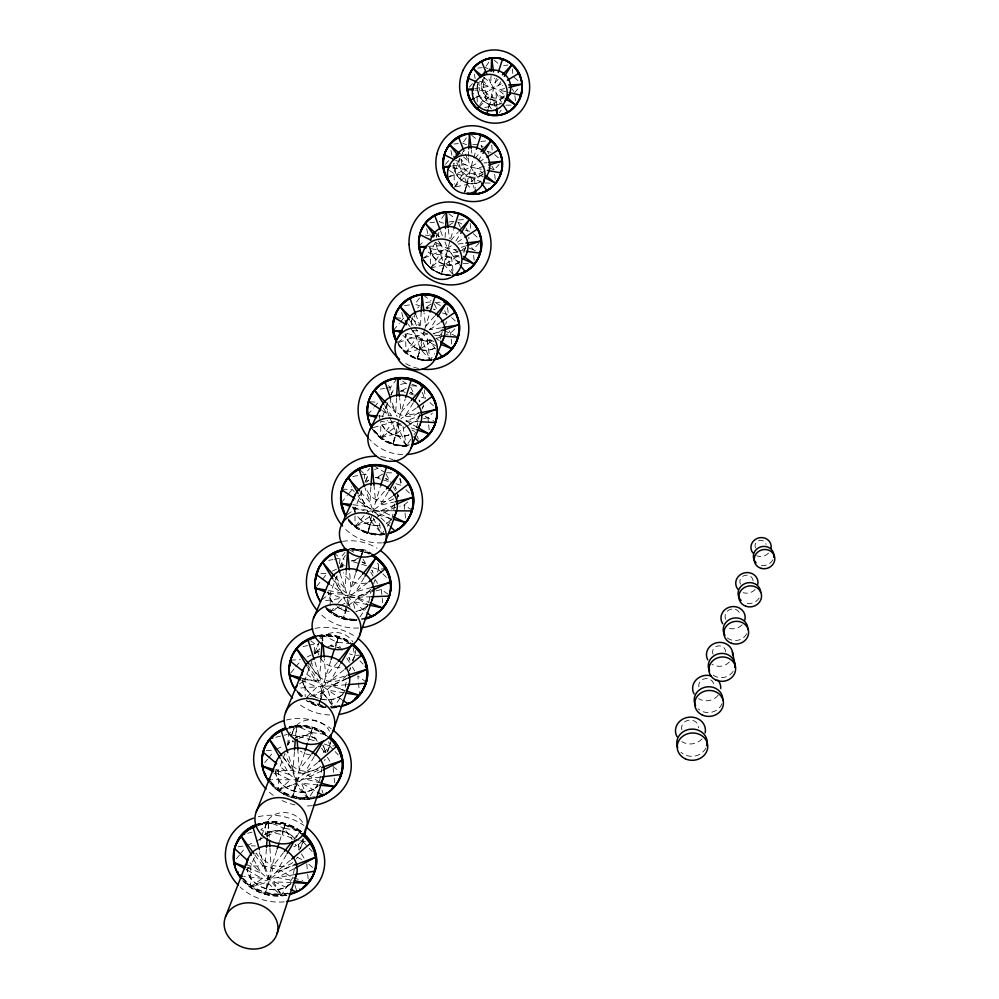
<?xml version="1.0" encoding="UTF-8"?>
<svg xmlns="http://www.w3.org/2000/svg" width="999" height="999" viewBox="0 0 999 999"><rect width="100%" height="100%" fill="white"/><g stroke="black" fill="none" stroke-linecap="round" stroke-linejoin="round"><path stroke-width="0.75" stroke-dasharray="5 3.75" d="M491.033 75.749L490.771 83.117L501.486 102.198M397.352 495.029L397.29 496.665A18.132 16.995 22.9 0 0 397.352 495.029L397.24 493.344M468.356 158.029C468.081 167.42 476.76 174.213 480.806 182.005M468.419 156.506L468.668 150.424M445.117 237.437L445.454 229.995M420.504 325.324L421.203 311.588M396.528 397.814L395.704 412.749L397.14 416.546M370.879 486.988L369.955 502.272L372.902 510.414L389.523 525.924M346.328 570.004L345.117 588.698L348.127 597.352L365.896 611.813M321.066 657.417L319.705 677.21L322.764 686.375L320.017 699.013M322.215 640.659L322.902 635.164L330.532 635.539L338.286 636.8L351.061 643.069M294.405 751.635L293.044 770.167L296.154 779.832L292.532 797.377L308.142 799.038L314.61 797.776M295.529 736.188L296.628 725.836L300.512 725.948L312.487 727.522L316.246 729.033L326.823 734.54L326.436 735.626L329.595 737.861M266.358 849.063L264.847 868.693L267.969 878.833L265.085 893.93L281.094 895.616L287.724 894.33M267.282 836.975L268.806 822.14C281.069 821.94 293.669 825.411 302.922 833.666M256.206 841.096L260.115 839.185L260.352 836.076M314.111 652.359L314.96 643.955L309.515 639.872M339.473 563.798L340.097 558.141L345.017 552.41M364.223 478.621L364.722 474.363L369.555 468.469M389.885 390.397L390.234 387.55L395.941 380.307M294.38 868.606L292.732 877.759L281.094 895.616L267.27 882.229L250.512 887.062L241.983 878.833M270.954 783.316L278.371 790.559L295.317 783.691L308.142 799.038L319.393 781.93L321.828 768.493M331.181 707.529L333.666 707.604L344.505 691.283L346.878 678.221L333.366 684.752L322.677 692.881L306.668 697.814M359.952 616.945L368.356 604.732L370.666 592.082L374.662 591.133M387.25 526.348L391.645 520.004L395.392 502.522M416.583 427.734L419.78 413.948M440.484 339.023L442.807 329.932M279.558 841.483L285.102 823.863L282.492 834.839L298.988 840.259M266.583 836.163L284.166 828.283L285.102 823.863M326.436 735.626C315.971 727.247 301.498 724.962 288.586 727.884L296.628 725.836L311.388 732.529L317.532 741.658L309.628 739.372L312.487 727.522L307.979 741.832M319.717 700.411L318.519 705.993L326.161 707.192M298.913 738.436L311.388 732.529L312.487 727.522M335.202 649.362L338.286 636.8L334.777 647.851M342.145 650.436L337.063 642.307L338.286 636.8M361.8 554.982L362.812 550.561L349.188 548.988M361.426 556.455L362.812 550.561L373.014 555.382M372.327 512.824L380.107 487.362M350.012 669.255L350.374 667.719A19.518 17.57 17.9 0 1 350.012 669.255L349.5 670.754L350.474 667.969M398.576 420.342L392.894 444.48L400.686 446.066L409.153 445.691A35.152 33.529 28.1 0 1 372.465 429.108M464.785 191.433L472.789 160.639M488.236 108.416L496.403 78.309M319.393 781.93L307.954 775.049L300.112 772.814L292.532 797.377L278.371 790.559L278.584 770.266L285.439 752.097M412.5 317.807L410.364 325.387M312.038 660.651L304.957 679.795L305.195 696.715M356.768 620.229L343.344 618.693L330.157 612.075L330.232 593.493L336.738 576.186M361.7 490.959L355.02 509.04L355.007 526.71C363.673 532.904 374.675 536.088 385.252 534.09M387.175 404.008L381.318 420.104M436.238 237.437L437.262 233.766M459.64 158.416L454.07 173.601L454.32 184.078M477.247 101.873L477.11 96.316L483.504 77.885M463.836 252.722L465.584 246.641A15.597 15.185 59 0 1 462.312 249.812M396.928 497.215L397.702 494.555L400.137 498.501M289.211 893.456L281.556 894.292L269.693 879.282L264.91 866.021L256.243 853.059L250.799 865.996L250.512 887.062L265.085 893.93L272.977 868.293L281.031 870.554L292.732 877.759L302.734 880.456M489.235 106.681L491.383 99.525L477.11 96.316L472.227 92.882M449.363 170.504L454.07 173.601L469.43 176.86L464.56 192.67M425.237 262.849L432.105 269.53L441.321 274.126L446.74 256.731L440.671 254.82L430.357 253.459L425.287 250.362M398.151 344.518L406.106 353.284L417.17 359.053L422.989 340.347L416.571 338.361L405.619 337.125L402.922 335.589M372.789 429.607L381.193 438.648L392.832 444.605L399.038 424.637L392.295 422.577L380.744 421.478L380.794 438.174C389.011 444.255 399.6 447.315 409.727 445.354M383.741 531.431L381.718 534.69L371.765 515.234L367.669 533.179L372.152 518.893M347.689 604.919L350.237 596.391L357.58 598.551L368.356 604.732M319.742 702.297L325.761 682.542L333.366 684.752L344.505 691.283M270.367 781.73C276.199 788.573 284.053 794.267 292.957 796.215L296.89 783.478L307.954 775.049L320.442 769.155M355.569 573.488L348.127 597.352L343.344 618.693L347.24 606.356L357.58 598.551L370.666 592.082M320.142 700.948L318.519 705.993L308.067 701.161L326.323 706.743M320.567 699.612L322.665 692.856L318.157 680.331L308.017 665.534M276.785 850.411L267.969 878.833L244.068 876.56M464.985 191.308L467.107 184.553L463.723 175.05L455.507 160.914M449.762 241.458L441.346 274.063L451.411 275.549M424.375 330.157L417.207 358.953L423.077 360.302L431.081 360.314M424.775 328.908L429.632 313.449M399.413 417.657L405.244 399.026M361.576 554.295L362.812 550.561M330.719 660.863L322.764 686.375L297.59 688.211M304.77 752.11L296.154 779.832L272.277 779.67M242.27 878.071C248.351 884.952 256.431 890.721 265.559 892.594L269.693 879.282L281.031 870.554L295.217 864.023M398.089 343.444C402.285 350.637 409.403 356.206 417.42 358.504L420.392 349.026L431.968 340.971M410.764 439.335L406.343 445.916L397.365 425.399L380.794 438.174L373.801 430.681L383.791 439.71L393.131 443.906L396.316 433.766L405.781 426.673M347.852 518.593C352.859 525.112 359.902 530.432 367.957 532.467L371.341 521.64L375.05 518.843M324.987 606.53L333.466 613.473L343.681 617.832L346.366 609.228M473.688 157.792L476.398 149.213M450.686 238.511L453.471 229.67M423.289 259.228C427.21 266.109 433.916 271.466 441.521 273.726L444.293 264.935L458.928 255.344M285.14 894.904L285.402 894.13M300.512 848.588L303.846 838.611M327.61 751.797L330.607 742.981M312.075 798.351L316.034 796.977M277.198 895.416L277.46 894.654L281.556 894.292M296.353 837.487L299.85 830.918L284.203 828.283L292.183 839.522M310.052 696.603L321.815 690.621L333.666 707.604L341.308 705.656M273.202 895.067L277.46 894.654M302.672 834.39L296.104 829.694L296.353 828.97M304.333 798.888L304.558 798.201L312.312 797.677M352.897 660.988L354.87 655.344M269.156 894.58L269.43 893.805L273.401 894.492M296.104 829.694L292.707 827.122M323.214 733.191L323.439 732.554M300.437 798.551L304.558 798.201M361.65 619.617L365.334 618.406M258.017 825.099C268.019 821.965 278.883 822.627 288.699 826.148L288.948 825.424M296.503 798.051L296.74 797.377L300.612 798.039M373.638 583.716L375.05 579.757M261.301 892.369L261.576 891.608M348.888 641.745L348.688 642.282C339.822 636.875 329.083 634.74 318.806 636.351L322.902 635.164L337.038 642.295L352.147 643.731M280.694 823.888L280.969 823.151M316.021 729.67L316.246 729.033M354.37 620.179L357.03 619.48M253.996 888.935L254.27 888.161M288.848 795.878L289.098 795.204M396.753 499.762L398.851 494.105M350.711 619.892L354.558 619.68M308.241 727.422L308.479 726.797M272.515 823.014L272.789 822.289M347.04 619.392L350.861 619.517M281.743 792.457L282.005 791.782M247.465 884.365L247.764 883.603M378.246 534.64L385.402 533.666M259.94 840.159L261.014 837.349M261.551 835.938L266.408 823.276M369.73 553.583L351.623 549.025M264.423 823.563L268.806 822.14L284.166 828.283M275.412 787.899L275.674 787.237M300.262 726.573L300.512 725.948M374.737 534.378L378.409 534.228M422.177 408.966L423.214 406.331M260.552 824.275L264.698 822.839M287.525 745.079L290.372 737.836M290.946 736.388L293.231 730.606M371.203 533.891L374.862 534.065M292.37 727.147L292.632 726.523M403.022 445.916L409.865 445.017M299.463 693.531L301.96 696.665L297.065 690.634M314.735 652.722L318.644 643.131A19.131 17.283 18.1 0 0 323.039 661.4A19.131 17.283 18.1 0 0 342.582 666.758M399.65 445.679L403.146 445.579M339.26 606.593L330.157 612.075L327.597 609.053M396.266 445.192L399.75 445.417M441.521 273.726L450.561 275.225L441.346 274.063L430.494 268.194L430.357 253.459L434.515 243.531L440.671 254.82L444.268 264.922L453.646 275.025M433.254 359.79C423.851 361.638 412.3 358.866 405.944 352.397L405.619 337.125L407.817 331.893M399.225 345.354L405.719 352.847L421.94 339.123L430.032 360.327L434.59 353.634M339.672 567.507L342.969 559.752M426.848 360.352L433.354 359.528M369.368 516.87L355.007 526.71L352.547 523.851M423.638 360.127L426.96 360.09M352.36 524.263L350.05 521.378M377.41 572.127L378.546 569.555L377.347 563.461M465.184 248.676L465.771 247.352A15.847 15.422 57.8 0 1 463.586 251.211M420.417 359.665L423.726 359.927M364.972 482.33L367.445 476.76M352.56 660.701L354.832 655.619L353.159 648.189M326.973 752.21L329.82 746.003L328.696 741.708M302.335 839.098L303.172 841.82L299.225 850.224L295.304 844.28M390.934 394.742L392.145 392.195M453.009 273.926L446.266 253.734L430.494 268.194L428.334 265.834M428.234 266.021L426.223 263.561M286.401 854.719L276.461 871.952L267.969 878.833L249.975 862.761M314.248 756.468L304.345 773.401L296.154 779.832L279.021 765.684M340.047 664.51L330.644 680.394L322.764 686.375L304.283 672.202M364.198 577.572L355.656 591.808L348.127 597.352L323.301 600.973M388.062 492.157L380.07 505.307L372.902 510.414L367.282 511.763L355.007 526.71M413.249 402.922L405.369 415.696L400.836 418.793M479.72 105.095L488.536 90.996L502.185 83.279M441.371 327.784L429.607 329.695L436.925 318.007M455.969 240.846L459.965 234.565M478.009 161.101L482.13 154.708M455.082 186.014L465.884 169.38L476.361 163.661M500.899 81.643L498.339 85.552L502.772 85.315M430.494 268.194L442.445 250.587L453.583 244.618M486.038 66.259L489.31 61.538M414.11 434.528L415.784 432.13M463.474 141.958L466.908 137.125M499.325 112.737L501.123 110.227M405.719 352.847L417.882 335.851L423.201 333.928L427.41 334.428M444.642 214.323L439.273 221.666L443.444 223.239M419.48 298.064L414.847 304.183L420.03 306.006M380.794 438.174L393.082 422.015L395.829 421.178M283.441 852.634L271.228 868.268L269.93 848.151M293.781 839.397L299.413 832.179M310.926 755.119L299.288 769.73L297.852 749.849M236.388 858.815L239.31 855.194M240.284 853.995L245.142 847.964M337.337 662.499L325.749 676.76L324.313 658.691M264.735 762.624L267.557 759.14M268.506 757.979L273.214 752.185M290.859 672.827L294.805 667.994M295.791 666.795L300.724 660.764M316.783 586.201L321.528 580.444M322.477 579.295L327.21 573.538L316.596 573.663M361.488 575.511L350.961 588.236L349.5 571.316M341.346 502.609L347.29 495.454M348.276 494.268L352.247 489.485L351.373 486.775M367.807 414.76L373.476 408.004M374.413 406.868L378.196 402.36L377.41 399.612M393.444 330.244L399.363 323.239M400.337 322.078L403.296 318.569L405.869 317.432M384.453 491.296L375.574 501.823L374.013 485.214M418.956 246.503L424.538 239.935M445.417 164.385L449.275 159.865M469.368 87.113L472.39 83.591M410.252 401.673L401.086 412.287L399.662 398.426M514.56 92.682L519.243 87.338M434.602 316.134L425.549 326.398L424.051 312.849M330.157 612.075L337.287 604.07M338.311 602.934L342.382 598.364L326.798 592.469M450.799 240.297L458.091 232.205M319.93 638.461L322.902 635.164M488.598 167.707L494.18 169.83L499.113 164.398M474.837 158.416L479.945 152.859M498.201 79.321L495.017 82.705L494.393 78.084M479.17 243.032L472.964 249.588L466.808 247.128M296.628 725.836L288.649 734.165L287.762 743.768L293.344 741.108M479.395 106.793L491.858 93.844L495.204 106.768M454.87 328.846L450.574 333.191L446.466 334.49M306.843 697.215L316.933 687.012L301.823 680.406M454.258 187.3L469.455 172.39L474.138 188.324M268.806 822.14L260.851 829.857L282.492 834.839M423.613 418.768L427.897 417.52L432.33 413.249M366.084 482.342L368.818 480.107A18.132 16.995 22.9 0 0 367.382 481.168M407.604 501.998L404.195 505.094L399.762 506.256M389.997 520.941A22.353 20.904 22.5 0 1 386.301 523.301L391.596 519.505M278.371 790.559L290.259 780.032L274.925 772.352M290.472 860.164L276.461 871.952L295.379 864.822M246.041 869.879L250.799 865.996L264.91 866.021L272.977 868.293M317.657 762.587L304.345 773.401L320.367 767.956M273.988 773.9L278.584 770.266L292.257 770.566L300.112 772.814M343.906 669.979L330.644 680.394L346.616 675.511M269.668 879.27L251.011 885.738M299.438 684.028L304.957 679.795L318.157 680.331L325.761 682.542M367.644 582.717L355.656 591.808L371.553 587.499M376.286 517.919L381.243 514.185L393.868 507.817L398.289 506.643M355.319 525.998L371.316 521.64L369.23 515.796M321.915 599.65L330.232 593.493L342.907 594.23L350.237 596.391M250.512 887.062L262.05 878.558L245.979 869.392M392.47 496.241L380.07 505.307L393.556 502.122M347.103 514.722L355.02 509.04C367.969 509.14 380.806 512.887 391.645 520.004M416.408 407.942L405.369 415.696L420.229 412.749M429.607 329.695L439.797 322.827M397.527 342.495L405.619 337.125M449.013 225.337L453.596 222.302M457.342 242.183L463.623 238.137M422.764 258.316L430.357 253.459M431.206 304.021L425.212 307.829L427.797 308.629M478.983 162.05L485.514 158.004M447.003 177.947L454.07 173.601M406.168 388.124L401.186 391.133L405.257 392.382M340.572 605.819L347.078 601.91L350.187 607.142M382.667 474.138L376.236 477.822L380.494 479.095M503.996 97.19L489.248 106.693L484.802 107.492M482.929 174.413L475.124 178.659L467.132 184.553L472.04 189.748M358.778 557.879L352.16 561.463L366.945 565.859L363.024 559.14M293.868 868.805L277.447 877.559L267.969 878.833L289.123 888.748M437.125 338.261L445.104 334.927M475.624 97.64L488.536 90.996L474.837 90.072M407.13 425.986L417.919 420.429M327.535 647.115L337.038 642.295M340.334 567.382L344.268 565.409M321.69 770.791L305.269 778.995L296.154 779.832L316.196 791.533M315.322 653.096L319.393 651.098M247.078 845.554L254.895 841.732M276.373 749.25L283.966 745.591M307.155 656.98L311.238 655.044M346.503 678.908L331.493 685.938L322.764 686.375L341.683 699.587M332.455 571.091L336.388 569.255M260.115 839.185L265.284 836.775M449.562 176.91L465.884 169.38L452.347 167.869M425.462 235.115L428.246 235.564L431.019 234.353M370.567 591.083L356.456 597.277L348.127 597.352L330.706 585.002M394.817 504.957L380.794 510.676L372.902 510.414L355.419 498.951M423.988 258.054L442.445 250.587L427.647 248.227M417.707 427.522L406.031 420.929L419.13 416.034M398.776 342.432L417.882 335.851L406.281 333.416M433.104 333.791L441.733 330.831M278.821 789.397L296.89 783.478L308.541 797.864M461.238 247.315L465.497 245.991M330.494 611.226L341.658 607.979M257.03 824.787L260.764 823.725M373.314 427.547L393.082 422.015L387.075 420.442M484.253 166.284L476.86 168.344L470.766 167.083L455.519 160.215M247.577 833.303L251.998 832.155M381.056 437.599L396.291 433.753L406.568 445.342M504.582 88.561L498.776 89.997L478.121 82.48M375.999 590.821L381.331 589.56L389.61 595.254M275.786 737.225L287.213 734.502M405.944 352.397L420.367 349.026L430.219 359.877M315.297 636.688L319.031 635.814M337.475 706.942L339.922 706.38M303.034 646.553L307.505 645.579M308.991 645.254L314.96 643.955L317.757 644.667M430.681 267.857L444.268 264.922M455.806 186.788L467.107 184.553M328.659 560.402L332.942 559.552M334.378 559.278L340.097 558.141L344.118 559.253M317.819 635.639C328.871 633.354 340.734 635.776 350.125 641.982M352.797 476.498L364.722 474.363L369.043 475.661M331.056 707.941L338.698 707.13M372.739 567.707L378.546 569.555L384.428 568.531M295.442 874.475L277.447 877.559L292.744 880.444M313.324 798.601C297.515 801.685 280.207 795.616 270.042 783.066A40.734 35.752 16.4 0 0 315.272 798.176M286.388 895.229C270.866 898.138 253.983 892.731 243.244 881.106M380.319 389.111L384.578 388.449M385.989 388.224L390.234 387.55L394.343 388.898M474.675 88.499L488.086 86.551L481.53 78.646M404.533 305.594L410.427 304.782M238.012 846.802L244.056 845.966M458.166 244.043L464.285 243.269M320.279 777.122L305.269 778.995L319.88 782.841M503.658 65.572L507.867 65.06M430.02 222.752L434.652 222.203M360.814 654.982L354.832 655.619L349.513 653.833M453.971 144.018L458.291 143.594M452.147 165.996L465.372 164.698L460.701 158.791M266.383 750.686L272.19 750.137M480.844 141.433L486.825 140.871M483.903 162.974L486.913 162.7M346.491 684.74L331.493 685.938L344.68 690.371M330.157 706.917L337.674 706.368M477.722 68.032L482.217 67.682M458.466 219.93L464.073 219.568M290.572 660.139L300.324 659.64M428.022 246.353L441.883 245.679L447.577 248.439L457.18 249.975M371.403 596.74L356.456 597.277L368.943 602.385M435.089 302.46L442.432 302.197M324.363 744.068L329.82 746.003L335.864 745.791M506.118 105.17L511.75 105.12M411.463 385.864L417.582 385.839M412.749 330.756L417.257 330.769L423.201 333.928L435.589 348.863M350.537 548.651L361.238 549.9L371.029 553.758M393.281 510.776L380.794 510.676L391.858 516.008M485.189 183.017L491.183 183.117M386.7 472.714L393.818 472.927M342.158 489.185L352.247 489.485L354.146 491.52M463.299 263.386L468.918 263.636M291.583 882.604L273.639 881.805L281.094 895.616M300.374 840.783L309.228 842.107M251.236 845.766L255.407 845.991M406.031 420.929L418.444 421.64M378.409 415.959L384.627 416.321M370.03 401.748L378.196 402.36M434.84 335.252L442.532 336.051M318.019 784.964L301.536 783.253L308.142 799.038M395.829 317.682L403.296 318.569L401.523 311.7M353.022 504.757L366.533 506.393L358.953 494.755M311.413 732.529L326.823 734.54M325.449 707.642L315.097 705.107L306.83 700.923M458.703 250.212L464.797 251.124M344.33 692.856L327.847 690.172L333.666 707.604M328.521 590.534L341.571 592.894L333.654 580.157M481.368 169.243L476.86 168.344L482.704 173.064M367.857 604.757L352.897 601.46L355.232 610.127M290.097 734.49L309.628 739.372M487.15 151.411L491.108 152.347M302.759 678.234L316.059 681.455L307.517 667.082M506.156 91.796L498.776 89.997L504.483 95.067M320.005 698.813C328.084 701.186 337.487 699.512 343.668 693.606A24.101 21.616 17.7 0 1 318.843 698.438A24.101 21.616 17.7 0 1 302.222 679.52C303.459 688.049 310.015 695.167 317.969 698.126M465.422 230.245L469.63 231.293M442.532 313.012L448.426 314.585M377.36 514.772L390.784 518.518M479.57 81.256L482.33 82.043M421.503 397.202L425.537 398.351L424.313 389.985M417.42 358.504L420.542 359.403M244.855 864.26L250.799 865.996M393.131 443.906L396.403 444.855M367.957 532.467L371.366 533.478M343.681 617.832L347.227 618.893M383.341 479.957L389.011 481.668M396.029 483.791L401.635 485.477L400.449 478.596M399.038 424.637L401.735 425.449M409.34 393.618L413.399 394.867M422.989 340.347L429.395 342.32L437.587 346.678M292.957 796.215L296.74 797.377M276.561 770.479L289.323 774.437L280.981 759.74M265.559 892.594L269.43 893.805M446.74 256.731L452.809 258.616L461.888 263.324M469.43 176.86L483.691 182.992M491.383 99.525L503.384 104.533M352.697 507.055L364.36 510.814M275.724 769.292L278.584 770.266M411.138 427.847L415.347 429.295M302.21 678.746L304.957 679.795M246.778 867.457L261.051 872.964L252.21 856.58M462.612 143.169L466.521 144.73M288.699 826.148L292.52 827.684M433.991 341.496L427.048 338.673L430.032 360.327M444.105 330.482L458.091 337.225M485.227 67.445L488.036 68.644M327.61 592.37L330.232 593.493M425.187 416.321L435.701 422.077M459.328 257.143L451.111 253.296L447.577 248.439L444.905 241.895M352.285 507.754L355.02 509.04M475.362 250.761L472.964 249.588L470.554 245.717M434.952 242.195L441.883 245.679L438.186 240.771M483.429 176.973L474.001 171.965L475.349 188.212M412.025 430.082L414.535 431.443M297.215 857.142L302.572 860.102M349.313 549.725L356.044 553.458M504.02 98.139L496.091 93.419L496.99 108.067M373.738 465.709L383.966 471.89M382.292 410.626L391.133 416.009M412.25 510.227L404.195 505.094L405.931 521.953M436.638 338.911L439.21 340.559M402.672 381.081L407.492 384.265M423.514 295.304L431.081 300.699M454.133 249.525L457.704 252.11M301.074 831.405C288.886 822.115 272.028 819.068 257.492 824.113A41.721 35.714 15.3 0 1 301.623 831.83M366.308 682.205L357.829 675.911L359.64 694.293M448.788 213.686L454.682 218.207M333.029 766.47L341.658 773.351M471.678 135.29L477.147 139.773M483.703 77.273L490.771 83.117L487.824 76.311M514.135 77.373L519.78 82.205M308.791 864.197L315.334 869.829M333.953 552.847L340.097 558.141M494.03 59.965L498.563 63.924M494.58 154.545L499.937 159.253M463.548 156.968L468.231 161.076L464.148 151.199M473.301 233.691L477.834 237.774M451.648 317.57L455.944 321.528M326.248 608.978C334.39 616.92 345.941 621.191 357.292 620.479A38.149 35.002 19.7 0 1 325.799 608.528M437.25 234.777L439.435 236.813M430.032 402.597L433.404 405.781M405.869 489.61L410.102 493.731M359.927 469.68L364.722 474.363M411.775 318.319L419.355 325.786M300.749 696.141L296.79 691.808A39.51 35.489 17.7 0 0 301.223 696.578M378.546 569.555L381.843 572.839M382.942 573.938L389.523 580.506M360.015 660.926L363.124 664.11M325.686 607.779L327.397 609.54M491.321 108.841C485.452 100.462 483.678 89.148 476.311 81.331M387.175 403.858L395.704 412.749L390.971 399.637M329.82 746.003L334.066 750.461M335.127 751.585L338.311 754.932M357.929 495.579L367.157 509.965L368.718 514.348M303.172 841.82L308.167 847.214M309.166 848.301L312.163 851.535M388.461 385.589L390.234 387.55M360.552 491.845L369.955 502.272L365.047 487.987M296.828 691.208L299.288 693.968M383.304 408.179L388.436 415.871M371.341 521.64L381.98 533.966M335.314 577.235L345.117 588.698L339.847 572.627M348.414 519.905L349.912 521.69M408.091 324.338L410.015 326.648M322.677 692.881L334.016 706.605M310.102 665.371L319.705 677.21L314.56 660.839M282.742 756.755L293.044 770.167L288.249 754.133M424.25 261.226L426.136 263.699M459.49 264.46L451.111 253.296L453.334 273.888M254.82 854.907L264.847 868.693L259.79 850.936M410.314 321.104L413.786 325.936M414.66 327.148L417.257 330.769M384.677 405.532L391.546 415.534M423.376 260.14L424.275 261.526M283.891 757.629L292.257 770.566L296.89 783.478M321.678 748.176L325 753.396M512.087 88.736L513.736 91.371M491.908 166.196L494.18 169.83M449.088 330.794L450.574 333.191L452.197 348.376M346.853 658.066L350.05 663.224M375.324 579.795L377.572 583.453M352.397 667.057L354.72 670.853M327.435 757.317L329.832 761.238M335.214 581.605L342.907 594.23L347.24 606.356M301.436 853.858L304.383 858.69M370.754 572.215L373.052 576.036M393.331 487.075L395.517 490.821M389.21 417.207L392.295 422.577L396.291 433.753M410.739 327.959L416.571 338.361L420.367 349.026M386.014 474.026L390.422 482.092M410.626 387.212L414.76 395.292M434.265 303.833L438.124 311.825M458.254 222.64L461.226 229.183M480.994 145.379L483.179 150.474M440.547 230.869L443.269 237.762M415.596 314.073L419.892 325.437M417.307 436.238L418.331 438.973M321.953 790.059L322.814 792.769M299.85 830.918L300.674 833.641M294.867 884.877L296.591 890.584M426.66 228.746L428.246 235.564M379.233 523.314L381.718 534.69M275.299 771.59C278.197 790.371 304.458 798.888 318.107 785.876A24.85 21.778 16.3 0 1 292.557 790.696A24.85 21.778 16.3 0 1 275.299 771.59L275.075 769.43M450.924 150.462L452.185 156.481M474.313 74.238L475.149 78.621M402.984 426.448L406.343 445.916M379.857 419.243L379.37 415.172M471.453 150.15L471.84 153.147M447.54 307.617L448.251 313.199M448.289 229.121L449.388 238.374M514.91 95.779L515.621 101.985M494.667 174.288L495.666 183.204M473.588 255.307L474.537 263.886M470.129 223.351L470.879 230.27M427.897 417.52L428.509 423.351M428.658 424.8L429.582 433.554M381.331 589.56L382.068 596.903M382.217 598.376L382.654 602.784M333.179 767.931L333.591 772.339M334.166 778.196L334.59 782.592M306.743 863.835L307.605 872.914M307.742 874.437L308.167 878.97M491.72 145.042L492.282 151.136M322.527 636.088L322.889 640.609M512.425 69.006L512.762 73.439M296.204 726.922L296.965 737.624M268.331 823.388L269.231 837.312M442.332 329.433A16.334 15.834 40.2 0 1 433.816 333.916M427.634 333.778A16.334 15.834 40.2 0 1 423.489 332.292M416.533 325.574A16.334 15.834 40.2 0 1 414.71 314.747M417.707 308.042A16.334 15.834 40.2 0 1 418.756 306.83M425.711 302.672A16.334 15.834 40.2 0 1 430.482 302.06M436.326 303.296A16.334 15.834 40.2 0 1 440.372 305.669M444.655 310.726A16.334 15.834 40.2 0 1 446.378 315.397M446.416 321.578A16.334 15.834 40.2 0 1 445.629 324.325M431.63 360.239A33.566 32.48 38.6 0 1 399.101 345.954M431.905 359.565A33.504 32.43 38.7 0 1 398.176 343.381M442.47 331.805A16.608 16.084 39.2 0 1 435.776 338.586M431.068 340.172A16.608 16.084 39.2 0 1 412.737 330.169M411.451 325.362A16.608 16.084 39.2 0 1 413.012 316.533M458.091 251.798A15.597 15.185 59 0 1 438.986 241.171M438.286 236.576A15.597 15.185 59 0 1 438.861 232.33M449.038 222.003A15.597 15.185 59 0 1 461.7 223.963M466.146 228.359A15.597 15.185 59 0 1 467.669 231.206M468.881 237.312A15.597 15.185 59 0 1 468.806 238.798M449.887 275.549A31.993 31.131 57.1 0 1 423.089 259.665M450.124 275.05A31.943 31.081 57.2 0 1 423.364 259.191M458.803 255.232A15.847 15.422 57.8 0 1 435.826 242.507M436.326 236.651A15.847 15.422 57.8 0 1 436.775 235.314M483.716 171.678A14.86 14.361 74.8 0 1 462.674 152.46M472.764 144.73A14.86 14.361 74.8 0 1 483.254 146.928M487.412 151.136A14.86 14.361 74.8 0 1 488.836 153.846M483.204 173.901A15.085 14.585 74.2 0 1 459.365 159.166M504.37 95.929A14.086 13.449 83.2 0 1 487.912 94.693A14.086 13.449 83.2 0 1 484.79 77.71M504.208 96.878A14.286 13.636 82.9 0 1 485.939 96.054A14.286 13.636 82.9 0 1 484.64 76.96M302.709 840.147A20.205 17.433 15.5 0 1 293.881 846.69M267.307 836.55A20.205 17.433 15.5 0 1 277.772 813.411A20.205 17.433 15.5 0 1 304.283 825.698M287.063 895.104A41.808 35.777 15.3 0 1 241.908 879.582M258.054 825.549A41.808 35.777 15.3 0 1 300.986 833.703M287.724 893.118A41.721 35.714 15.3 0 1 242.657 877.621M297.39 857.279A20.642 17.707 15.4 0 1 296.491 858.74M292.695 862.649A20.642 17.707 15.4 0 1 258.928 851.535M330.956 741.458A19.705 17.408 16.6 0 1 319.88 753.908M310.439 754.919A19.705 17.408 16.6 0 1 300.324 751.061M293.256 742.132A19.705 17.408 16.6 0 1 292.695 740.384M292.395 733.616A19.705 17.408 16.6 0 1 308.978 719.904A19.705 17.408 16.6 0 1 329.433 731.206M288.773 728.321A40.734 35.752 16.4 0 1 325.824 735.489M314.56 796.727A40.659 35.702 16.4 0 1 270.729 781.355M320.691 766.308A20.117 17.695 16.4 0 1 300 770.241A20.117 17.695 16.4 0 1 286.051 754.695M325.112 759.128A20.117 17.695 16.4 0 1 324.588 760.639M355.482 650.561A19.131 17.283 18.1 0 1 352.834 659.69M321.166 638.848A19.131 17.283 18.1 0 1 352.897 641.995M336.788 707.467A39.51 35.489 17.7 0 1 330.432 707.941M324.25 707.479A39.51 35.489 17.7 0 1 306.293 700.574M319.193 636.675A39.51 35.489 17.7 0 1 350.162 643.743M339.86 705.494A39.423 35.427 17.8 0 1 330.969 706.43M322.415 705.556A39.423 35.427 17.8 0 1 309.028 700.436M302.797 695.966A39.423 35.427 17.8 0 1 297.402 690.334M317.17 635.776A39.423 35.427 17.8 0 1 350.674 642.357M346.915 675.074A19.518 17.57 17.9 0 1 325.587 680.344A19.518 17.57 17.9 0 1 311.975 663.199M365.971 583.004A18.482 17.045 20.1 0 1 343.544 572.714M342.033 567.619A18.482 17.045 20.1 0 1 345.417 555.519M352.635 550.362A18.482 17.045 20.1 0 1 371.104 553.109M378.109 563.598A18.482 17.045 20.1 0 1 377.909 571.715M351.91 549.825A38.149 35.002 19.7 0 1 368.968 554.083M363.911 618.331A38.074 34.94 19.7 0 1 361.451 618.793M354.096 619.255A38.074 34.94 19.7 0 1 328.159 609.003M349.912 548.663A38.074 34.94 19.7 0 1 369.418 552.909M370.629 589.298A18.844 17.333 19.8 0 1 349.151 594.218A18.844 17.333 19.8 0 1 336.988 575.986M393.668 498.826A17.795 16.721 23.3 0 1 366.171 487.574M365.996 481.081A17.795 16.721 23.3 0 1 369.205 474.026M374.55 469.692A17.795 16.721 23.3 0 1 377.872 468.406M399.513 478.558A17.795 16.721 23.3 0 1 400.949 486.85M385.027 533.404A36.601 34.266 22.7 0 1 348.876 519.405M394.755 504.008A18.132 16.995 22.9 0 1 373.127 510.239A18.132 16.995 22.9 0 1 361.688 490.796M418.556 412.724A17.083 16.346 29.1 0 1 400.524 414.735A17.083 16.346 29.1 0 1 390.484 399.513M391.071 394.98A17.083 16.346 29.1 0 1 393.856 389.523M400.574 384.553A17.083 16.346 29.1 0 1 407.217 383.391M411.888 384.165A17.083 16.346 29.1 0 1 418.893 388.236M422.115 392.332A17.083 16.346 29.1 0 1 424.213 398.801M423.676 404.945A17.083 16.346 29.1 0 1 422.589 407.717M409.49 444.83A35.09 33.479 28.2 0 1 374.2 430.244M419.505 415.621A17.395 16.608 28.5 0 1 409.278 423.838M400.999 424.063A17.395 16.608 28.5 0 1 393.718 420.716M389.098 415.459A17.395 16.608 28.5 0 1 387.412 402.672M418.506 368.481A43.119 41.721 38.7 0 1 404.058 362.562M402.634 454.595A44.493 42.445 28.2 0 1 369.38 439.098M382.305 542.832A45.804 42.87 22.7 0 1 343.569 527.197M380.731 456.63A45.804 42.87 22.7 0 1 392.907 459.727M358.579 627.984A47.078 43.207 19.7 0 1 319.767 613.274M342.682 541.371A47.078 43.207 19.7 0 1 377.01 548.239M329.67 714.972A48.239 43.344 17.8 0 1 297.702 702.996M315.097 628.396A48.239 43.344 17.8 0 1 355.694 636.863M312.387 805.594A49.263 43.244 16.4 0 1 304.083 805.956M295.005 804.894A49.263 43.244 16.4 0 1 279.633 799.362M273.289 795.379A49.263 43.244 16.4 0 1 266.908 789.884M286.263 720.029A49.263 43.244 16.4 0 1 331.131 728.708M284.228 901.86A50.125 42.895 15.3 0 1 239.96 886.887M258.266 816.745A50.125 42.895 15.3 0 1 303.958 825.474M742.157 624.8A12.138 11.126 -10 0 1 728.009 627.959M725.774 619.293A7.692 7.055 -10.1 0 1 730.818 609.24A7.692 7.055 -10.1 0 1 740.371 615.484M746.69 633.666A12.35 11.289 -9.8 0 1 726.523 637.212M755.194 589.447A11.164 10.29 -12.3 0 1 743.106 592.707M740.446 584.14A6.681 6.156 -12.3 0 1 744.842 575.362A6.681 6.156 -12.3 0 1 753.096 580.806M759.128 598.064A11.351 10.427 -12 0 1 744.617 602.722M768.606 553.071A10.165 9.428 -14.9 0 1 756.767 555.781M755.531 547.964A5.632 5.22 -15 0 1 758.865 540.634A5.632 5.22 -15 0 1 766.108 544.368M772.901 559.727A10.327 9.553 -14.7 0 1 760.102 565.122M705.843 748.101A15.222 13.599 -4.5 0 1 680.993 752.284M701.997 738.923A14.985 13.424 -4.6 0 1 681.805 741.645M681.855 729.819A8.529 7.642 -4.6 0 1 689.148 720.129A8.529 7.642 -4.6 0 1 698.601 727.896M721.965 703.696A14.311 12.9 -6.2 0 1 698.126 708.778M718.156 695.204A14.086 12.725 -6.4 0 1 698.601 698.638M698.875 686.925A7.555 6.831 -6.4 0 1 705.631 678.571A7.555 6.831 -6.4 0 1 713.786 685.514M733.104 671.328A13.337 12.1 -7.8 0 1 712.861 674.899M729.42 661.987A13.124 11.938 -8 0 1 711.987 664.298M713.061 654.233A6.531 5.944 -8 0 1 717.919 645.928A6.531 5.944 -8 0 1 725.586 651.885M453.971 163.174C451.96 176.898 468.219 188.886 480.469 181.656A18.519 17.92 73.5 0 1 453.971 163.174M477.322 85.577C475.499 97.702 488.886 109.091 500.387 103.809A17.52 16.733 82.7 0 1 483.366 100.974A17.52 16.733 82.7 0 1 477.547 83.978L477.322 85.577M288.499 743.556L287.637 745.029A20.117 17.695 16.4 0 1 290.796 740.808L288.499 743.556M260.976 838.586L260.09 840.059A20.642 17.707 15.4 0 1 260.976 838.586M315.622 652.472L314.585 653.883A19.518 17.57 17.9 0 1 319.755 648.863L315.622 652.472M341.708 565.771L340.534 567.07A18.844 17.333 19.8 0 1 344.543 563.498L341.708 565.771M464.185 150.699L463.099 151.736A15.085 14.585 74.2 0 1 464.185 150.699M367.932 605.581L362.462 609.44L355.906 611.5A23.252 21.316 19.6 0 0 367.932 605.581M290.934 883.503C276.923 896.415 250.274 888.099 246.915 869.105A25.512 21.778 15.2 0 0 264.76 888.273A25.512 21.778 15.2 0 0 290.934 883.503M266.358 833.541L264.747 834.627A20.642 17.707 15.4 0 1 295.105 838.96C288.399 830.731 275.574 828.084 266.358 833.541M459.852 261.9C447.752 270.766 429.195 260.115 429.82 245.392A19.48 18.956 56.6 0 0 459.852 261.9M434.74 348.064C423.251 354.445 407.455 346.628 405.119 333.803A20.442 19.768 38.2 0 0 434.74 348.064M297.327 736.812L295.504 737.574A20.117 17.695 16.4 0 1 317.457 739.747C311.713 735.689 303.996 734.452 297.327 736.812M409.078 434.865C398.626 439.085 385.664 433.603 381.206 423.301A21.416 20.417 27.9 0 0 409.078 434.865M291.396 726.261L289.423 726.71A40.659 35.702 16.4 0 1 326.398 733.853C316.396 726.748 303.459 723.863 291.396 726.261M384.64 534.477C370.791 536.8 355.981 530.769 347.652 519.48A36.676 34.328 22.7 0 0 384.64 534.477M402.147 390.934L400.437 391.133A17.395 16.608 28.5 0 1 405.494 391.021L402.147 390.934M377.322 477.322L375.537 477.522A18.132 16.995 22.9 0 1 380.819 477.41L377.322 477.322M379.995 525.337C371.528 526.735 362.487 523.064 357.392 516.158A22.353 20.904 22.5 0 0 379.995 525.337M353.371 560.664L351.511 560.876A18.844 17.333 19.8 0 1 356.993 560.776L353.371 560.664M427.659 307.829L426.049 307.867A16.608 16.084 39.2 0 1 429.245 307.942L427.659 307.829M332.63 646.116L330.769 645.978A19.518 17.57 17.9 0 1 339.473 648.114L332.63 646.116M349.2 611.613L343.094 610.102L337.3 606.93A23.252 21.316 19.6 0 0 349.2 611.613M363.599 562.737L361.988 562.025A18.844 17.333 19.8 0 1 366.72 564.635L363.599 562.737M387.15 479.32L385.602 478.633A18.132 16.995 22.9 0 1 388.673 480.169L387.15 479.32M411.551 392.869L410.077 392.195A17.395 16.608 28.5 0 1 414.41 394.68L411.551 392.869M435.002 309.727L433.603 309.078A16.608 16.084 39.2 0 1 435.002 309.727M332.342 602.097L329.932 598.151L328.009 591.783A23.252 21.316 19.6 0 0 332.342 602.097M323.888 747.152L322.927 745.454A20.117 17.695 16.4 0 1 325.562 752.484L323.888 747.152M372.664 571.84L371.778 570.192A18.844 17.333 19.8 0 1 373.364 573.563L372.664 571.84M395.816 488.236L394.98 486.613A18.132 16.995 22.9 0 1 396.478 489.922L395.816 488.236M419.817 401.573L419.018 399.987A17.395 16.608 28.5 0 1 419.817 401.573M349.638 659.115L348.913 657.379A19.518 17.57 17.9 0 1 350.174 660.888L349.638 659.115M355.095 512.3L353.284 506.056A22.353 20.904 22.5 0 0 355.095 512.3M298.664 845.828L298.077 844.043A20.642 17.707 15.4 0 1 299.2 849.387L298.664 845.828"/><path stroke-width="1.5" d="M341.221 501.535L340.971 496.016L341.758 506.518L345.654 516.233L341.546 503.783M321.778 776.935L341.308 774.487C345.404 761.313 339.747 746.69 329.595 737.861L329.807 737.225C352.235 753.758 343.619 792.881 315.871 797.489M296.091 690.272C285.864 677.197 287.063 656.768 299.425 645.454C299.825 641.683 329.957 630.481 308.029 639.984C300.449 643.381 294.48 649.974 291.346 657.604M368.181 417.033C360.402 386.638 401.486 365.397 423.701 385.814C435.252 395.042 440.422 411.788 434.478 425.586C431.98 431.705 427.584 436.913 422.053 440.509C420.03 442.957 408.329 445.579 416.158 443.531M341.308 705.656C368.931 702.222 376.935 659.178 351.81 644.667L338.299 661.313M320.729 600.536L320.367 601.373C306.343 580.731 322.028 550.449 346.715 549.188M295.442 874.475L314.935 871.14C319.53 857.654 313.636 842.469 302.922 833.666L302.672 834.39C325.574 850.624 317.207 889.934 289.023 894.043M371.403 596.74L389.335 596.091C392.894 584.59 389.173 571.865 381.381 562.961C356.443 541.308 388.536 566.033 387.537 571.628C397.54 589.735 384.44 615.459 365.334 618.406M370.404 424.825L371.903 427.947C366.383 418.156 365.597 405.681 370.979 395.666M347.989 684.627L365.996 683.179C370.879 668.693 363.886 652.722 352.147 643.731M421.241 255.756L418.706 243.456L419.88 234.203L418.681 240.497L418.768 246.803L422.127 257.68A31.993 31.131 57.1 0 1 439.061 213.761A31.993 31.131 57.1 0 1 480.482 237.512A31.993 31.131 57.1 0 1 452.947 275.474M388.673 533.266C415.634 527.684 421.815 488.586 399.25 473.751C379.495 455.744 341.658 468.269 340.821 496.316M433.803 359.865A33.566 32.48 38.6 0 0 457.517 318.331A33.566 32.48 38.6 0 0 413.074 296.965A33.566 32.48 38.6 0 0 396.715 342.033C380.681 315.06 414.735 281.681 441.296 298.476C467.807 310.402 463.673 354.682 434.29 359.54M452.122 185.252C419.73 150.25 479.845 108.092 499.925 152.497C507.804 169.93 495.292 192.782 475.849 194.131C474.038 194.842 462.774 192.832 470.192 193.918C474.001 194.243 477.872 193.893 481.555 192.844C488.911 190.672 495.442 184.94 498.763 178.471M419.992 421.728L435.514 422.627C447.564 384.59 388.948 359.84 370.854 395.904M394.842 510.789L412.013 510.926C424.862 471.291 362.824 445.979 344.38 483.404M456.93 340.559C472.19 305.232 418.706 276.011 398.064 309.103M517.507 102.934C505.069 125.137 467.957 114.71 467.345 89.448C462.912 65.747 494.343 47.44 512.075 64.56C531.73 79.833 520.417 116.408 494.78 115.484C469.33 116.159 457.367 79.932 476.96 64.411M452.21 185.115C441.246 174.7 440.259 156.181 449.65 144.443M491.183 71.341L491.658 58.079C513.461 55.145 529.47 82.168 518.931 100.474M453.484 275.362C477.909 274.076 490.084 241.708 474.001 223.888C459.702 204.233 425.112 210.452 419.68 234.503L430.781 240.097M468.731 148.901L469.493 133.491M479.058 256.256C494.18 222.477 443.194 193.531 423.464 226.024M500.037 175.687C513.536 145.979 470.267 116.846 449.5 144.618L457.904 155.257M445.517 228.509L446.441 211.875M421.203 311.588L422.252 294.405M396.615 396.316L397.839 377.884L400.249 379.483M370.979 485.452L372.465 464.935M346.328 570.004L347.627 549.762C335.801 550.299 324.413 557.367 318.843 567.857M321.066 657.417L322.115 642.182M294.518 750.087L295.304 739.272M266.471 847.552L267.17 838.486M241.184 877.909C226.286 861.076 234.528 832.005 255.869 825.186M269.33 781.455C254.645 764.21 263.449 734.927 285.14 728.483L284.877 729.108C275.774 732.517 267.832 739.36 264.211 748.513M234.266 860.127L234.153 850.898L233.853 851.635M289.498 666.096L291.583 657.055M315.522 579.495L318.993 567.507M396.578 311.676L393.094 324.101M484.115 74.987L484.552 71.965M483.691 182.992L484.478 178.709M234.428 849.662L235.989 844.155M264.485 747.864L262.375 755.244M342.957 486.525L341.183 492.994M487.887 109.878L486.9 114.111M277.247 848.925L279.096 842.969M312.312 877.197L315.334 869.829M313.836 874.137L314.073 873.376M315.821 867.457L316.046 866.707M356.031 572.015L361.114 555.781M331.168 659.415L334.328 649.3M305.232 750.636L307.517 743.293M316.233 860.426L316.471 859.677M310.377 880.269L311.863 877.572M430.082 312.013L435.239 295.804M405.706 397.552L411.488 379.345M380.557 485.914L386.725 466.458M340.209 777.522L341.658 773.351M342.182 770.853L342.382 770.204M295.229 868.081L315.759 857.142L316.171 855.856L314.173 853.695M293.082 882.666L308.042 883.316L308.454 882.005M498.264 72.44L502.522 59.153M476.398 149.213L481.031 134.74M453.933 228.197L458.728 213.199M342.645 763.823L342.844 763.174M336.788 783.653L338.698 780.594M315.072 853.333L315.297 852.584M305.569 885.589L305.806 884.814L302.747 887.774M323.052 770.104L342.207 760.514L342.57 759.39M319.518 785.127L334.503 786.688L337 782.991M299.6 889.897L299.85 889.122M332.068 788.985L334.865 785.526M364.91 686.226L366.308 682.205M312.337 846.453L312.575 845.703M361.551 692.319L365.085 685.651M341.546 756.743L341.758 756.093M296.591 890.584L296.166 891.907L290.534 889.385M345.829 693.094L359.315 695.292L361.738 691.745M356.93 697.614L359.64 694.293M326.211 793.306L326.436 792.632M310.751 842.169L310.339 843.456L291.646 859.177M347.864 678.271L366.958 669.318L367.27 668.343L365.197 666.221M386.8 602.16L389.61 595.254M338.936 749.887L339.148 749.238M292.707 893.044L292.957 892.269M277.185 933.341A27.173 22.827 14.9 0 0 243.494 903.246A27.173 22.827 14.9 0 0 232.455 941.208A27.173 22.827 14.9 0 0 277.185 933.341L296.453 874.699M384.99 605.144L386.925 601.785M308.154 840.059L308.404 839.322M323.239 794.13L322.864 795.291L317.532 792.282M354.22 699.824L357.118 697.027M369.355 605.082L382.817 608.054L385.139 604.645M337.375 745.741L318.856 761.6M380.494 610.377L376.086 613.486M319.468 796.465L319.692 795.791M371.978 590.471L390.609 581.605M306.481 828.059A26.424 22.827 15.9 0 0 273.913 798.076A26.424 22.827 15.9 0 0 262.887 836.051A26.424 22.827 15.9 0 0 306.481 828.059L323.539 777.06M334.902 743.506L335.115 742.869M410.951 513.923L412.25 510.227M348.301 702.859L347.964 703.858L342.932 700.436M407.779 519.83L411.089 513.523M362.312 654.82L345.105 669.03M393.756 519.343L405.681 522.664L407.917 519.43M374.962 614.622L373.114 615.159M403.421 524.975L405.931 521.953M333.341 730.594A25.574 22.677 17.1 0 0 304.882 698.663A25.574 22.677 17.1 0 0 290.185 735.114A25.574 22.677 17.1 0 0 333.341 730.594L349.001 684.852M396.228 504.383L413.286 496.828M368.594 617.744L372.103 615.659L371.803 616.52L367.083 612.762M385.901 568.269L368.843 581.805M400.886 527.147L403.571 524.562M433.091 428.521L434.59 425.274M398.089 529.158L400.999 526.835M359.428 635.951A24.625 22.365 18.9 0 0 332.217 604.545A24.625 22.365 18.9 0 0 317.819 640.509A24.625 22.365 18.9 0 0 359.428 635.951L372.515 598.751M431.393 431.368L433.179 428.271M416.758 429.77L429.383 434.115L431.506 431.044M427.197 436.413L429.582 433.554M391.945 532.23L389.885 532.579M420.579 415.497L436.763 408.978M424.75 438.549L427.322 436.076M408.828 483.778L393.706 495.329M422.053 440.509L424.837 438.299M384.79 543.681A23.626 21.916 21.6 0 0 358.878 512.962A23.626 21.916 21.6 0 0 344.855 548.239A23.626 21.916 21.6 0 0 384.79 543.681L396.029 512.799M364.985 576.273L376.148 557.367M455.594 343.406L457.018 340.309M458.091 337.225L442.532 336.051M453.958 346.178L455.669 343.219M440.934 344.318L452.035 348.826L454.058 345.916M432.567 396.228L417.644 407.08M449.937 351.074L452.197 348.376M443.181 330.344L459.165 324.5M411.064 448.176L420.404 423.713M447.589 353.159L450.037 350.811M388.861 490.846L399.513 473.101L396.665 473.014M445.017 355.07L447.664 352.959M225.487 916.845L247.952 859.04M445.117 354.807L442.245 356.78L437.487 351.124M240.085 874.749L239.573 876.061L242.57 876.385M237.725 872.552L238.024 871.79M253.546 825.998L253.047 827.259L259.365 849.45M439.385 358.004L442.42 356.331M256.281 811.7L276.373 761.538M234.89 865.746L235.19 864.997M235.689 844.904L241.159 836.101L250.075 828.046M477.784 259.016L479.133 256.069M480.157 253.109L466.321 251.361M244.643 868.631L233.928 862.512L234.453 861.225M268.244 778.446L267.794 779.582L270.791 779.645M476.223 261.688L477.847 258.878M463.436 259.078L474.4 264.223L476.298 261.501M436.376 359.016L439.485 357.754M455.232 312.138L441.071 321.978M251.473 855.206L241.159 836.101L241.671 834.839L244.618 834.065M436.026 356.98L443.718 338.062M265.996 776.123L264.498 772.702M243.806 833.216L244.106 832.479M233.579 858.69L233.878 857.941M234.99 847.214L234.465 848.488L247.752 860.726M414.036 401.648L423.701 385.814L420.641 385.826M472.402 266.421L474.537 263.886M239.048 838.661L239.348 837.924M281.718 729.732L281.281 730.818L287.812 752.684M466.92 245.554L481.243 240.846M278.072 732.379L278.334 731.743M263.286 769.342L263.549 768.681M470.154 268.444L472.477 266.221M273.526 771.665L262.375 766.071L262.849 764.947M294.618 688.386L297.24 685.714M285.514 712.549L303.346 669.542M262.05 762.287L262.325 761.638M272.215 736.825L272.477 736.188M467.707 270.279L470.217 268.294M263.474 750.948L262.999 752.06L276.735 763.736M267.532 742.282L267.807 741.633M280.22 758.403L269.618 739.672L270.08 738.573L272.939 737.899M308.416 639.06L308.029 639.984L314.098 659.34M462.362 273.139L465.222 271.578L460.414 265.709M313.461 618.269L329.146 581.942M300.449 679.807L289.46 674.999L289.872 674.025M306.743 665.784L296.653 648.801L297.065 647.851M459.503 274.126L462.437 272.939M290.572 660.139L290.16 661.101L303.109 671.278M437.737 316.708L446.84 302.048L443.906 302.148M423.576 225.861L420.691 231.518M333.953 552.847L339.847 572.627M477.572 228.921L464.885 237.325M325.387 591.932L315.459 588.174L315.834 587.35L316.258 589.747M456.543 274.862L459.565 273.976M341.633 524.587L355.232 494.617M501.011 172.877L487.387 170.417M484.777 177.697L495.666 183.204M332.867 578.883L322.577 562.337L322.939 561.538M316.596 573.663L316.221 574.475L329.508 584.115M358.978 468.756L364.56 486.55M349.775 506.118L341.021 503.296L341.346 502.609M488.686 165.047L502.085 161.126M358.117 493.469L348.326 477.285M486.875 190.572L481.655 183.267M342.158 489.185L341.833 489.86L354.183 498.126M369.967 429.632L381.431 406.031M460.764 233.304L469.68 219.206M368.206 418.481L368.981 420.329M376.548 417.682L367.807 414.76M384.902 381.643L390.434 398.176M383.816 404.27L374.65 389.997M368.668 401.648L381.031 409.865M474.987 191.234L475.961 193.893M498.688 149.738L486.825 157.205M395.891 339.922L394.255 334.578M397.09 339.073L406.705 320.966M393.831 333.766L393.444 330.244L400.474 332.192M409.915 298.064L415.596 314.073M505.332 98.926L515.971 105.082M394.343 317.507L406.368 324.725M521.003 95.28L509.115 92.52M409.44 319.892L400.099 306.206M287.175 853.396L294.83 840.134M315.01 755.169L323.389 740.846M340.834 663.186L351.81 644.667M482.954 153.434L491.296 140.459M507.729 112.088L503.021 104.708M508.928 87.487L522.052 84.141M479.395 106.793L477.322 108.953L478.921 106.381M426.173 247.989L418.956 246.503M440.272 213.262L440.347 213.137A31.943 31.081 57.2 0 1 480.432 236.076A31.943 31.081 57.2 0 1 456.268 274.588M434.727 215.434L439.997 229.495M504.308 76.411L512.075 64.56M495.954 109.653L497.539 115.26M434.478 235.864L425.399 223.289M518.918 73.339L507.317 80.257M449.338 167.52L443.481 166.646M284.39 851.435L291.908 841.807M311.888 753.895L321.591 741.72M444.405 154.882L454.108 159.565M458.466 136.913L463.561 149.788M362.45 574.35L375.861 558.154M386.426 488.961L399.25 473.751M411.263 400.487L423.489 386.326M309.178 881.168L310.614 879.495M435.601 314.985L446.665 302.435M459.128 231.044L469.542 219.48M480.969 151.748L491.196 140.634M470.566 100.162L474.325 98.302M502.447 74.8L512 64.648M473.314 89.972L467.345 89.448M468.269 78.297L476.685 81.906M476.91 64.448L483.828 60.102L489.06 58.417M480.594 77.522L473.214 68.394M481.468 61.239L486.65 73.589M422.177 440.184L419.143 442.282L414.011 436.875M398.226 528.746L395.042 530.993L390.621 526.948M256.743 825.511L249.787 828.77M432.405 233.741L435.177 232.53M456.081 154.795L458.678 153.684M507.779 95.317L510.489 94.256M295.379 864.822L315.759 857.142M321.815 767.457L342.207 760.514M366.483 618.019L368.768 617.245M348.077 675.074L366.958 669.318M371.553 587.499L390.347 582.417M395.055 501.76L413.049 497.514M434.39 359.29L436.463 358.816M420.229 412.749L436.575 409.515M442.844 327.547L459.016 324.912M488.998 58.466L491.658 58.079L493.543 71.928M467.22 89.573L473.189 88.711M465.821 243.069L481.118 241.146M443.331 166.845L450.674 166.134M488.424 162.562L501.985 161.338M508.678 84.99L521.977 84.253M418.768 246.803L426.473 246.428M393.219 330.669L402.235 330.706M367.532 415.309L376.86 415.859M341.021 503.296L351.523 504.57M315.459 588.174L325.612 590.009M294.268 880.731L308.042 883.316M430.906 236.189L433.578 236.813M289.46 674.999L301.273 677.871M453.671 156.868L456.655 157.642M321.341 783.228L334.503 786.688M262.375 766.071L273.726 769.592M346.141 690.858L359.315 695.292M233.928 862.512L245.342 866.907M370.329 602.946L382.817 608.054M489.435 69.243L492.245 70.442M393.244 516.67L405.681 522.664M417.707 427.522L429.383 434.115M440.484 341.383L452.035 348.826M463.673 256.443L474.4 264.223M486.213 175.886L495.566 183.429M473.101 68.481L482.517 76.286M449.5 144.618L460.039 153.883M506.768 97.09L515.896 105.207M425.212 223.576L436.151 233.754M399.875 306.593L410.701 317.257M374.388 390.522L386.113 402.747M348.014 477.947L359.503 490.696M322.577 562.337L334.34 576.086M405.219 320.879L407.13 323.189M296.653 648.801L309.141 664.185M269.618 739.672L281.805 755.531M241.159 836.101L253.908 853.646M732.429 651.823L735.501 667.195M469.355 133.666L471.266 148.651M446.84 302.048L447.19 304.832M446.266 212.15L448.101 227.572M422.053 294.792L423.888 311.351M397.602 378.396L399.5 396.878M372.177 465.584L374.013 485.214M347.627 549.762L349.363 569.767M475.474 189.698L475.849 194.131M323.239 645.129L324.2 657.18M297.078 739.148L297.852 749.849M269.43 840.409L269.83 846.603M496.99 108.067L497.44 115.397M405.407 324.363A20.442 19.768 38.2 0 1 433.841 312.637A20.442 19.768 38.2 0 1 440.909 342.957M393.356 323.276A33.504 32.43 38.7 0 1 423.676 294.205A33.504 32.43 38.7 0 1 458.454 320.13A33.504 32.43 38.7 0 1 439.398 357.605M396.066 339.323A33.504 32.43 38.7 0 1 393.456 329.633M430.532 240.085A19.48 18.956 56.6 0 1 458.354 229.208A19.48 18.956 56.6 0 1 462.799 259.403M420.979 254.27A31.943 31.081 57.2 0 1 440.372 213.012M455.094 158.304A18.519 17.92 73.5 0 1 481.481 149.875A18.519 17.92 73.5 0 1 484.827 178.297M452.36 185.652A30.445 29.433 73.8 0 1 459.003 136.751A30.445 29.433 73.8 0 1 501.823 160.14A30.445 29.433 73.8 0 1 466.97 193.631M448.663 180.569A30.395 29.383 73.9 0 1 462.887 134.902A30.395 29.383 73.9 0 1 502.185 161.9A30.395 29.383 73.9 0 1 467.157 193.282M480.769 76.636A17.52 16.733 82.7 0 1 505.594 75.075A17.52 16.733 82.7 0 1 504.795 101.061M491.82 115.147A28.771 27.473 82.8 0 1 471.478 70.929A28.771 27.473 82.8 0 1 518.181 71.916A28.771 27.473 82.8 0 1 497.115 115.26M305.219 829.207A20.205 17.433 15.5 0 1 304.795 835.763M246.678 864.834A25.512 21.778 15.2 0 1 277.872 846.727A25.512 21.778 15.2 0 1 294.93 878.383M302.048 834.565A41.808 35.777 15.3 0 1 289.71 894.48M241.059 878.521A41.808 35.777 15.3 0 1 256.755 825.986M303.733 833.591A41.721 35.714 15.3 0 1 308.928 881.23M234.091 856.78A41.721 35.714 15.3 0 1 256.206 824.587M330.719 734.69A19.705 17.408 16.6 0 1 331.168 739.847M275.324 765.309A24.85 21.778 16.3 0 1 307.854 749.912A24.85 21.778 16.3 0 1 320.954 782.542M328.996 737.974A40.734 35.752 16.4 0 1 316.558 797.839M269.231 782.017A40.734 35.752 16.4 0 1 287.462 728.671M329.558 736.338A40.659 35.702 16.4 0 1 339.273 779.07M262.625 755.993A40.659 35.702 16.4 0 1 285.564 727.884M353.796 643.656A19.131 17.283 18.1 0 1 355.032 647.102M302.06 675.299A24.101 21.616 17.7 0 1 332.892 657.567A24.101 21.616 17.7 0 1 346.453 690.284M351.223 644.492A39.51 35.489 17.7 0 1 366.77 679.745A39.51 35.489 17.7 0 1 340.597 706.705M294.543 688.623A39.51 35.489 17.7 0 1 315.322 637.462M352.772 643.88A39.423 35.427 17.8 0 1 354.82 698.626M289.623 666.296A39.423 35.427 17.8 0 1 315.909 636.088M373.851 555.581A18.482 17.045 20.1 0 1 375.037 557.03M328.546 583.766A23.252 21.316 19.6 0 1 358.703 570.429A23.252 21.316 19.6 0 1 371.69 600.549M372.19 555.856A38.149 35.002 19.7 0 1 390.359 590.958A38.149 35.002 19.7 0 1 364.672 619.318M320.292 601.573A38.149 35.002 19.7 0 1 348.176 549.887M372.627 554.682A38.074 34.94 19.7 0 1 381.955 608.316M367.532 617.332A38.074 34.94 19.7 0 1 365.122 618.031M315.622 579.757A38.074 34.94 19.7 0 1 344.917 549.15M353.434 500.024A22.353 20.904 22.5 0 1 382.979 485.077A22.353 20.904 22.5 0 1 394.218 516.296M345.604 516.408A36.676 34.328 22.7 0 1 360.851 468.481A36.676 34.328 22.7 0 1 410.589 488.723A36.676 34.328 22.7 0 1 388.174 533.728M341.571 492.02A36.601 34.266 22.7 0 1 394.355 469.468A36.601 34.266 22.7 0 1 402.285 525.499M342.982 508.766A36.601 34.266 22.7 0 1 341.983 505.344M341.096 498.513A36.601 34.266 22.7 0 1 341.109 496.303M379.682 411.313A21.416 20.417 27.9 0 1 408.054 396.64A21.416 20.417 27.9 0 1 418.643 427.122M371.853 428.084A35.152 33.529 28.1 0 1 386.75 381.231A35.152 33.529 28.1 0 1 434.278 400.911A35.152 33.529 28.1 0 1 412.55 444.942M368.169 416.346A35.09 33.479 28.2 0 1 392.257 378.708A35.09 33.479 28.2 0 1 434.265 399.388A35.09 33.479 28.2 0 1 419.393 441.57M372.252 427.26A35.09 33.479 28.2 0 1 370.629 424.088M399.513 359.253A43.119 41.721 38.7 0 1 403.371 290.784A43.119 41.721 38.7 0 1 467.569 318.519A43.119 41.721 38.7 0 1 422.39 369.131M368.394 437.949A44.493 42.445 28.2 0 1 381.006 373.289A44.493 42.445 28.2 0 1 444.168 400.462A44.493 42.445 28.2 0 1 406.905 454.508M394.23 460.277A45.804 42.87 22.7 0 1 422.202 506.793A45.804 42.87 22.7 0 1 383.791 542.719M342.545 526.048A45.804 42.87 22.7 0 1 335.814 479.92A45.804 42.87 22.7 0 1 376.348 456.306M380.856 550.836A47.078 43.207 19.7 0 1 398.651 595.841A47.078 43.207 19.7 0 1 363.137 627.484M317.12 610.401A47.078 43.207 19.7 0 1 341.508 541.583M357.63 638.261A48.239 43.344 17.8 0 1 375.037 683.279A48.239 43.344 17.8 0 1 338.961 714.435M292.52 698.089A48.239 43.344 17.8 0 1 312.762 628.945M333.092 730.182A49.263 43.244 16.4 0 1 350.05 774.949A49.263 43.244 16.4 0 1 313.574 805.431M266.071 789.01A49.263 43.244 16.4 0 1 283.891 720.691M305.956 826.935A50.125 42.895 15.3 0 1 323.514 871.415A50.125 42.895 15.3 0 1 286.626 901.585M238.224 885.176A50.125 42.895 15.3 0 1 253.509 818.156M722.739 623.801A12.138 11.126 -10 0 1 731.28 606.718A12.138 11.126 -10 0 1 744.779 620.179M724.999 635.414A12.35 11.289 -9.8 0 1 732.567 618.319A12.35 11.289 -9.8 0 1 747.801 629.62M737.999 589.398A11.164 10.29 -12.3 0 1 744.18 572.939A11.164 10.29 -12.3 0 1 757.829 584.215M741.108 600.474A11.351 10.427 -12 0 1 745.079 583.528A11.351 10.427 -12 0 1 760.676 592.407M752.959 553.034A10.165 9.428 -14.9 0 1 758.641 537.937A10.165 9.428 -14.9 0 1 771.028 548.276M756.068 562.762A10.327 9.553 -14.7 0 1 760.664 546.89A10.327 9.553 -14.7 0 1 773.738 557.217M677.709 747.627A15.222 13.599 -4.5 0 1 691.171 729.133A15.222 13.599 -4.5 0 1 706.743 745.791M677.01 736.663A14.985 13.424 -4.6 0 1 688.486 717.245A14.985 13.424 -4.6 0 1 705.157 732.879M695.629 705.581A14.311 12.9 -6.2 0 1 705.706 687.062A14.311 12.9 -6.2 0 1 722.752 700.162M717.844 680.082A14.086 12.725 -6.4 0 1 720.729 688.536M694.03 693.88A14.086 12.725 -6.4 0 1 696.178 679.795A14.086 12.725 -6.4 0 1 711.325 675.936M709.59 671.078A13.337 12.1 -7.8 0 1 719.655 653.583A13.337 12.1 -7.8 0 1 734.727 667.132M707.754 659.827A13.124 11.938 -8 0 1 717.032 642.669A13.124 11.938 -8 0 1 732.629 654.795M396.628 356.231A21.479 20.704 35.5 0 0 433.079 362.113A21.479 20.704 35.5 0 0 418.906 328.134A21.479 20.704 35.5 0 0 396.628 356.231M421.928 260.439A20.392 19.83 53.2 0 0 453.359 276.099A20.392 19.83 53.2 0 0 450.374 241.184A20.392 19.83 53.2 0 0 421.928 260.439M447.977 169.568A19.343 18.719 71.6 0 0 471.74 192.832A19.343 18.719 71.6 0 0 479.083 160.464A19.343 18.719 71.6 0 0 447.977 169.568M473.963 84.703A18.244 17.433 81.9 0 0 491.346 110.752A18.244 17.433 81.9 0 0 504.058 82.293A18.244 17.433 81.9 0 0 473.963 84.703M469.605 74.313A28.809 27.51 82.8 0 0 496.978 115.472A28.809 27.51 82.8 0 0 517.107 70.504A28.809 27.51 82.8 0 0 469.605 74.313M371.653 451.061A22.565 21.391 26.3 0 0 410.252 449.987A22.565 21.391 26.3 0 0 388.561 418.106A22.565 21.391 26.3 0 0 371.653 451.061M409.053 244.468A41.808 40.684 57.2 0 0 472.252 278.833A41.808 40.684 57.2 0 0 468.731 207.018A41.808 40.684 57.2 0 0 409.053 244.468M436.888 154.046A38.024 36.763 73.8 0 0 483.079 200.25A38.024 36.763 73.8 0 0 498.164 136.713A38.024 36.763 73.8 0 0 436.888 154.046M463.199 70.067A36.638 34.99 82.8 0 0 497.015 123.127A36.638 34.99 82.8 0 0 523.713 66.508A36.638 34.99 82.8 0 0 463.199 70.067M731.53 643.319A12.413 11.339 -9.7 0 0 748.526 630.844A12.413 11.339 -9.7 0 0 728.696 623.888A12.413 11.339 -9.7 0 0 731.53 643.319M745.828 606.231A11.401 10.477 -11.9 0 0 761.463 594.667A11.401 10.477 -11.9 0 0 743.281 588.249A11.401 10.477 -11.9 0 0 745.828 606.231M761.5 568.443A10.377 9.59 -14.6 0 0 774.562 556.568A10.377 9.59 -14.6 0 0 757.442 552.335A10.377 9.59 -14.6 0 0 761.5 568.443M685.389 758.865A15.297 13.661 -4.4 0 0 707.754 745.853A15.297 13.661 -4.4 0 0 684.29 735.239A15.297 13.661 -4.4 0 0 685.389 758.865M702.359 715.047A14.386 12.95 -6.2 0 0 723.426 702.659A14.386 12.95 -6.2 0 0 701.423 692.619A14.386 12.95 -6.2 0 0 702.359 715.047M715.958 680.057A13.399 12.15 -7.8 0 0 735.614 668.406A13.399 12.15 -7.8 0 0 715.147 659.003A13.399 12.15 -7.8 0 0 715.958 680.057"/></g></svg>
